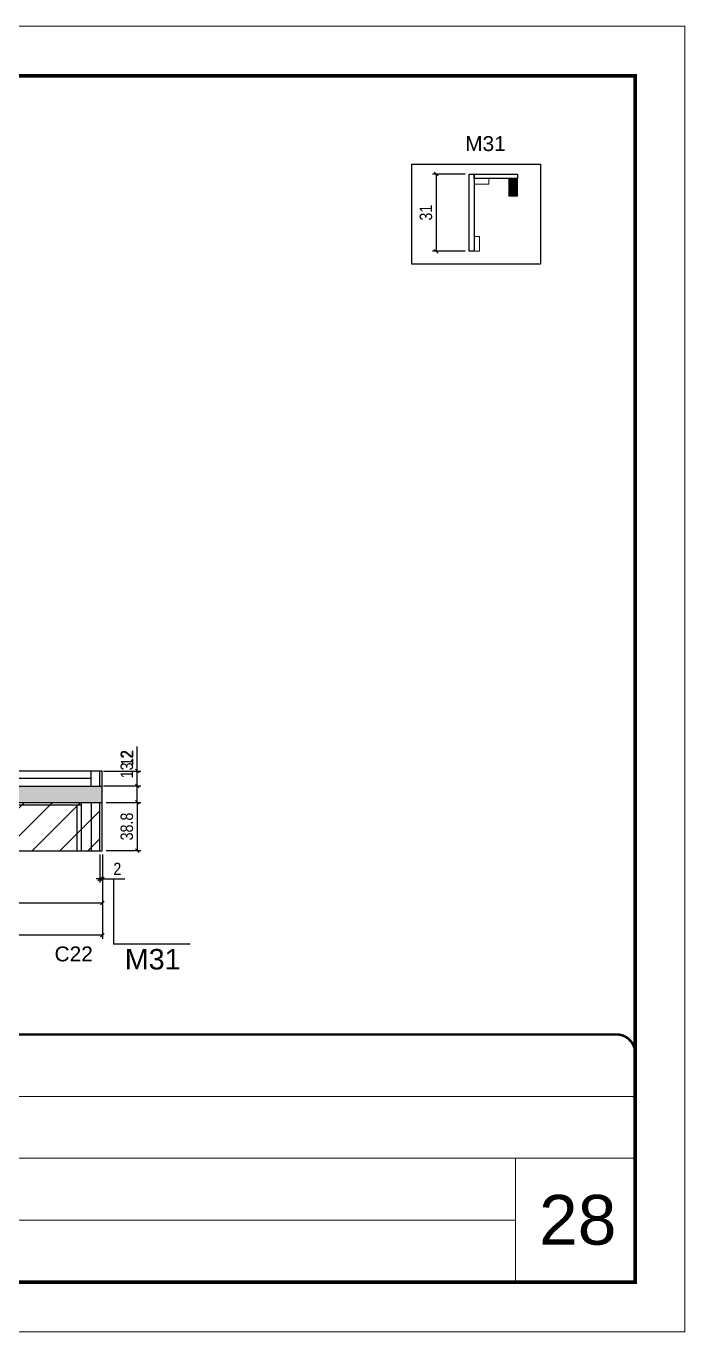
# Model space of a CAD drawing. Extents: x 137137 to 143418, y 10464 to 34486.
# Drawn here: x 142862 to 143391, y 26544 to 27594 of the extents above; entities that cross this region are included whole.
import ezdxf

# ---------------------------------------------------------------- set-up
doc = ezdxf.new("R2010")
doc.units = 0
doc.linetypes.add('CONTINUO', pattern=[0])
doc.linetypes.add('DASHED', pattern=[0.75, 0.5, -0.25])
for name, color, linetype in [('5', 5, 'Continuous'), ('COTA', 241, 'Continuous'), ('NOMENCLATURA', 7, 'Continuous'), ('Painéis', 200, 'Continuous'), ('Reaproveitamento', 251, 'Continuous'), ('SARR_2.2x7', 40, 'Continuous'), ('SARR_3.5x7', 81, 'Continuous'), ('SARR_EDITAR', 141, 'Continuous')]:
    doc.layers.add(name, color=color, linetype=linetype)
for name, color, linetype, lineweight in [('CARIMBO', 255, 'Continuous', 9), ('Folhas', 255, 'Continuous', 9), ('Madeira', 126, 'Continuous', 18), ('Sarr 2.2x7', 40, 'Continuous', 9), ('SARRAFO DE PRESSAO', 251, 'DASHED', 9)]:
    doc.layers.add(name, color=color, linetype=linetype, lineweight=lineweight)
doc.styles.add('ARIAL', font='arial.ttf')
doc.styles.add('COTA TECNICA', font='techl___.ttf', dxfattribs={"height": 10})
doc.styles.get("Standard").update_dxf_attribs({"font": 'arial.ttf'})
doc.dimstyles.new('PAINEL', dxfattribs={"dimtxt": 10, "dimasz": 3, "dimexe": 3, "dimexo": 3, "dimgap": 3, "dimtad": 1, "dimdec": 1, "dimzin": 12, "dimdsep": 46, "dimtxsty": 'COTA TECNICA', "dimblk1": 'OBLIQUE', "dimblk2": 'OBLIQUE', "dimsah": 1, "dimcen": 0.9, "dimclrd": 4, "dimclre": 4, "dimclrt": 240, "dimadec": 1, "dimazin": 3, "dimtfac": 1, "dimtdec": 1, "dimtmove": 0, "dimatfit": 3, "dimfxl": 1, "dimtolj": 1, "dimtzin": 12, "dimarcsym": 0})

# ---------------------------------------------------------------- blocks, each defined once
blk = doc.blocks.new('9999999999')
at = {"color": 30, "linetype": 'CONTINUO'}
for p, q in [((98564.6, 34379.6), (99584, 34379.6)), ((98564.6, 34329.8), (99488, 34329.8)), ((99584, 34329.8), (99488, 34329.8)), ((99488, 34329.8), (99488, 34230.2)), ((98564.6, 34280), (99488, 34280))]:
    blk.add_line(p, q, dxfattribs=at)
at = {"color": 30, "linetype": 'CONTINUO', "const_width": 2}
blk.add_lwpolyline([(99584, 34230.2), (99584, 34414.4, 0.414214), (99569, 34429.4), (98229, 34429.4, 0.414214), (98214, 34414.4), (98214, 34245.2, 0.414214), (98229, 34230.2), (99584, 34230.2)], format="xyb", dxfattribs=at)
at = {"layer": 'Folhas'}
blk.add_lwpolyline([(98139, 34190.2), (99624, 34190.2), (99624, 35240.2), (98139, 35240.2)], close=True, dxfattribs=at)
at = {"layer": 'Folhas', "color": 30, "const_width": 3}
blk.add_lwpolyline([(98214, 34230.2), (99584, 34230.2), (99584, 35200.2), (98214, 35200.2)], close=True, dxfattribs=at)
blk = doc.blocks.new('_Oblique')
at = {"color": 0, "linetype": 'ByBlock', "lineweight": -2}
blk.add_line((-0.5, -0.5), (0.5, 0.5), dxfattribs=at)
blk = doc.blocks.new('*D665')
at = {"layer": 'Defpoints', "color": 0, "linetype": 'ByBlock', "transparency": 16777216}
for p in [(143217.4, 27475.3), (143191, 27413.3), (143217.4, 27413.3)]:
    blk.add_point(p, dxfattribs=at)
at = {"layer": 'Sarr 2.2x7', "color": 4, "linetype": 'ByBlock', "lineweight": -2, "transparency": 16777216}
for p, q in [((143214.4, 27475.3), (143188, 27475.3)), ((143191, 27475.3), (143191, 27413.3)), ((143214.4, 27413.3), (143188, 27413.3))]:
    blk.add_line(p, q, dxfattribs=at)
at = {"layer": 'Sarr 2.2x7', "color": 4, "linetype": 'ByBlock', "lineweight": -2, "transparency": 16777216, "xscale": 3, "yscale": 3, "zscale": 3}
for p, rotation in [((143191, 27475.3), 90), ((143191, 27413.3), 270)]:
    blk.add_blockref('_Oblique', p, dxfattribs=dict(at, rotation=rotation))
at = {"layer": 'Sarr 2.2x7', "color": 240, "linetype": 'ByBlock', "transparency": 16777216, "insert": (143182.8, 27444.3), "char_height": 10, "attachment_point": 5, "rotation": 90, "style": 'COTA TECNICA'}
blk.add_mtext('\\A1;31', dxfattribs=at)
blk = doc.blocks.new('*D651')
at = {"layer": 'COTA', "color": 4, "lineweight": -2, "ltscale": 25, "transparency": 16777216}
for p, q in [((142086.2, 26928.3), (142086.2, 26860.3)), ((142922.8, 26928.3), (142922.8, 26860.3)), ((142922.8, 26863.3), (142086.2, 26863.3))]:
    blk.add_line(p, q, dxfattribs=at)
at = {"layer": 'Defpoints', "color": 0, "ltscale": 25, "transparency": 16777216}
for p in [(142086.2, 26931.3), (142922.8, 26931.3), (142086.2, 26863.3)]:
    blk.add_point(p, dxfattribs=at)
at = {"layer": 'COTA', "color": 4, "lineweight": -2, "ltscale": 25, "transparency": 16777216, "xscale": 3, "yscale": 3, "zscale": 3, "rotation": 180}
blk.add_blockref('_Oblique', (142086.2, 26863.3), dxfattribs=at)
at = {"layer": 'COTA', "color": 4, "lineweight": -2, "ltscale": 25, "transparency": 16777216, "xscale": 3, "yscale": 3, "zscale": 3}
blk.add_blockref('_Oblique', (142922.8, 26863.3), dxfattribs=at)
at = {"layer": 'COTA', "color": 240, "ltscale": 25, "transparency": 16777216, "insert": (142504.5, 26871.5), "char_height": 10, "attachment_point": 5, "style": 'COTA TECNICA'}
blk.add_mtext('\\A1;836.6', dxfattribs=at)
blk = doc.blocks.new('*D653')
at = {"layer": 'COTA', "color": 4, "lineweight": -2, "ltscale": 25, "transparency": 16777216}
for p, q in [((142676.8, 26928.3), (142676.8, 26886.3)), ((142922.8, 26928.3), (142922.8, 26886.3)), ((142676.8, 26889.3), (142922.8, 26889.3))]:
    blk.add_line(p, q, dxfattribs=at)
at = {"layer": 'Defpoints', "color": 0, "ltscale": 25, "transparency": 16777216}
for p in [(142676.8, 26931.3), (142922.8, 26931.3), (142922.8, 26889.3)]:
    blk.add_point(p, dxfattribs=at)
at = {"layer": 'COTA', "color": 4, "lineweight": -2, "ltscale": 25, "transparency": 16777216, "xscale": 3, "yscale": 3, "zscale": 3, "rotation": 180}
blk.add_blockref('_Oblique', (142676.8, 26889.3), dxfattribs=at)
at = {"layer": 'COTA', "color": 4, "lineweight": -2, "ltscale": 25, "transparency": 16777216, "xscale": 3, "yscale": 3, "zscale": 3}
blk.add_blockref('_Oblique', (142922.8, 26889.3), dxfattribs=at)
at = {"layer": 'COTA', "color": 240, "ltscale": 25, "transparency": 16777216, "insert": (142799.8, 26897.4), "char_height": 10, "attachment_point": 5, "style": 'COTA TECNICA'}
blk.add_mtext('\\A1;246', dxfattribs=at)
blk = doc.blocks.new('*D654')
at = {"layer": 'COTA', "color": 4, "lineweight": -2, "ltscale": 25, "transparency": 16777216}
for p, q in [((142925.8, 26970.1), (142953.8, 26970.1)), ((142950.8, 26970.1), (142950.8, 26931.3)), ((142925.8, 26931.3), (142953.8, 26931.3))]:
    blk.add_line(p, q, dxfattribs=at)
at = {"layer": 'Defpoints', "color": 0, "ltscale": 25, "transparency": 16777216}
for p in [(142922.8, 26970.1), (142922.8, 26931.3), (142950.8, 26931.3)]:
    blk.add_point(p, dxfattribs=at)
at = {"layer": 'COTA', "color": 4, "lineweight": -2, "ltscale": 25, "transparency": 16777216, "xscale": 3, "yscale": 3, "zscale": 3}
for p, rotation in [((142950.8, 26970.1), 90), ((142950.8, 26931.3), 270)]:
    blk.add_blockref('_Oblique', p, dxfattribs=dict(at, rotation=rotation))
at = {"layer": 'COTA', "color": 240, "ltscale": 25, "transparency": 16777216, "insert": (142942.5, 26950.7), "char_height": 10, "attachment_point": 5, "rotation": 90, "style": 'COTA TECNICA'}
blk.add_mtext('\\A1;38.8', dxfattribs=at)
blk = doc.blocks.new('*D655')
at = {"layer": 'COTA', "color": 4, "lineweight": -2, "ltscale": 25, "transparency": 16777216}
for p, q in [((142950.8, 26983.3), (142950.8, 27015)), ((142925.8, 26983.3), (142953.8, 26983.3)), ((142950.8, 26970.1), (142950.8, 26983.3)), ((142925.8, 26970.1), (142953.8, 26970.1))]:
    blk.add_line(p, q, dxfattribs=at)
at = {"layer": 'Defpoints', "color": 0, "ltscale": 25, "transparency": 16777216}
for p in [(142922.8, 26983.3), (142950.8, 26983.3), (142922.8, 26970.1)]:
    blk.add_point(p, dxfattribs=at)
at = {"layer": 'COTA', "color": 4, "lineweight": -2, "ltscale": 25, "transparency": 16777216, "xscale": 3, "yscale": 3, "zscale": 3}
for p, rotation in [((142950.8, 26983.3), 90), ((142950.8, 26970.1), 270)]:
    blk.add_blockref('_Oblique', p, dxfattribs=dict(at, rotation=rotation))
at = {"layer": 'COTA', "color": 240, "ltscale": 25, "transparency": 16777216, "insert": (142942.5, 27000.6), "char_height": 10, "attachment_point": 5, "rotation": 90, "style": 'COTA TECNICA'}
blk.add_mtext('\\A1;13.2', dxfattribs=at)
blk = doc.blocks.new('*D656')
at = {"layer": 'COTA', "color": 4, "lineweight": -2, "ltscale": 25, "transparency": 16777216}
for p, q in [((142920.8, 26928.3), (142920.8, 26905.6)), ((142922.8, 26928.3), (142922.8, 26905.6)), ((142920.8, 26908.6), (142917.8, 26908.6)), ((142920.8, 26908.6), (142922.8, 26908.6)), ((142922.8, 26908.6), (142940.9, 26908.6))]:
    blk.add_line(p, q, dxfattribs=at)
at = {"layer": 'Defpoints', "color": 0, "ltscale": 25, "transparency": 16777216}
for p in [(142920.8, 26931.3), (142922.8, 26931.3), (142922.8, 26908.6)]:
    blk.add_point(p, dxfattribs=at)
at = {"layer": 'COTA', "color": 4, "lineweight": -2, "ltscale": 25, "transparency": 16777216, "xscale": 3, "yscale": 3, "zscale": 3}
blk.add_blockref('_Oblique', (142920.8, 26908.6), dxfattribs=at)
at = {"layer": 'COTA', "color": 4, "lineweight": -2, "ltscale": 25, "transparency": 16777216, "xscale": 3, "yscale": 3, "zscale": 3, "rotation": 180}
blk.add_blockref('_Oblique', (142922.8, 26908.6), dxfattribs=at)
at = {"layer": 'COTA', "color": 240, "ltscale": 25, "transparency": 16777216, "insert": (142934.8, 26916.6), "char_height": 10, "attachment_point": 5, "style": 'COTA TECNICA'}
blk.add_mtext('\\A1;2', dxfattribs=at)
blk = doc.blocks.new('*D1079')
at = {"layer": 'COTA', "color": 4, "lineweight": -2, "ltscale": 25, "transparency": 16777216}
for p, q in [((142950.8, 26995.3), (142950.8, 27013.6)), ((142923.8, 26995.3), (142953.8, 26995.3)), ((142950.8, 26983.3), (142950.8, 26995.3)), ((142923.8, 26983.3), (142953.8, 26983.3))]:
    blk.add_line(p, q, dxfattribs=at)
at = {"layer": 'Defpoints', "color": 0, "ltscale": 25, "transparency": 16777216}
for p in [(142920.8, 26995.3), (142950.8, 26995.3), (142920.8, 26983.3)]:
    blk.add_point(p, dxfattribs=at)
at = {"layer": 'COTA', "color": 4, "lineweight": -2, "ltscale": 25, "transparency": 16777216, "xscale": 3, "yscale": 3, "zscale": 3}
for p, rotation in [((142950.8, 26995.3), 90), ((142950.8, 26983.3), 270)]:
    blk.add_blockref('_Oblique', p, dxfattribs=dict(at, rotation=rotation))
at = {"layer": 'COTA', "color": 240, "ltscale": 25, "transparency": 16777216, "insert": (142942.7, 27005.9), "char_height": 10, "attachment_point": 5, "rotation": 90, "style": 'COTA TECNICA'}
blk.add_mtext('\\A1;12', dxfattribs=at)

msp = doc.modelspace()

# ---------------------------------------------------------------- hatches: boundary and pattern name
at = {"layer": 'COTA', "linetype": 'ByBlock'}
h = msp.add_hatch(dxfattribs=at)
h.set_pattern_fill('AR-CONC', color=256, scale=0.03)
h.set_pattern_definition([(50, (2834.681, -6209.3677), (5.46554007, -0.47817257), [0.5715, -6.2865]), (355, (2834.681, -6209.368), (-1.05730264, 5.73170536), [0.4572, -5.02921753]), (100.4514447, (2835.1366, -6209.4076), (4.40823741, 5.25353256), [0.48570026, -5.34270734]), (46.1842, (2834.681, -6207.844), (8.13237123, -1.26126984), [0.85725, -9.42975]), (96.6355576, (2835.359, -6207.949), (7.122124, 7.42278374), [0.7285507, -8.01406824]), (351.184151, (2834.681, -6207.844), (7.122124, 7.42278374), [0.685799, -7.54379196]), (21, (2835.443, -6208.2247), (4.54843174, -3.06795595), [0.5715, -6.2865]), (326, (2835.443, -6208.225), (1.85406085, 5.52563898), [0.4572, -5.0292]), (71.451445, (2835.822, -6208.4804), (6.40249258, 2.45768307), [0.48570026, -5.34269813]), (37.5, (2834.6812, -6209.3677), (0.092658098, 2.536651166), [0, -4.96824, 0, -5.1054, 0, -5.04825]), (7.5, (2834.6812, -6209.3677), (2.004589875, 3.005417245), [0, -2.91084, 0, -4.85394, 0, -1.92405]), (327.5, (2832.982, -6209.3677), (4.067717855, -0.17186232), [0, -1.905, 0, -5.9436, 0, -7.8867]), (317.5, (2832.22, -6209.3677), (4.44387544, 0.76279473), [0, -2.4765, 0, -3.94716, 0, -5.6007])])
h.paths.add_polyline_path([(142922.77, 26970.06), (142922.77, 26983.26), (142086.17, 26983.26), (142086.17, 26970.06)])
at = {"layer": 'Madeira'}
h = msp.add_hatch(dxfattribs=at)
h.set_pattern_fill('ANSI31', color=256, scale=0.2, angle=270, style=0)
h.set_pattern_definition([(315, (159822.3898, 14123.52404), (0.449012806, 0.449012806), [])])
h.paths.add_polyline_path([(143256.38, 27471.65), (143249.38, 27471.65), (143249.38, 27457.65), (143256.38, 27457.65)])
at = {"layer": 'Reaproveitamento', "ltscale": 25}
h = msp.add_hatch(dxfattribs=at)
h.set_pattern_fill('ANSI31', color=256, scale=5)
h.set_pattern_definition([(45, (1571.5, -4e-12), (-11.2253202, 11.2253202), [])])
h.paths.add_polyline_path([(142920.77, 26970.06), (142676.77, 26970.06), (142676.77, 26931.26), (142920.77, 26931.26)])
h.paths.add_polyline_path([(142760.76, 26939.72), (142828.38, 26939.72), (142833.88, 26955.69), (142766.26, 26955.69)], flags=24)

# ---------------------------------------------------------------- linework, layer by layer
at = {"linetype": 'ByBlock'}
msp.add_lwpolyline([(143171.46, 27483.41), (143274.9, 27483.41), (143274.9, 27402.86), (143171.46, 27402.86)], close=True, dxfattribs=at)
at = {"layer": 'COTA', "linetype": 'ByBlock'}
for p in [(142086.17, 26983.26), (142922.77, 26970.06)]:
    msp.add_line(p, (142922.77, 26983.26), dxfattribs=at)
at = {"layer": 'Madeira'}
msp.add_lwpolyline([(143256.38, 27471.65), (143249.38, 27471.65), (143249.38, 27457.65), (143256.38, 27457.65)], close=True, dxfattribs=at)
at = {"layer": 'NOMENCLATURA', "linetype": 'Continuous'}
for p in [(142931.83, 26908.62), (142993.32, 26856.22)]:
    msp.add_line(p, (142931.83, 26856.22), dxfattribs=at)
at = {"layer": 'Painéis', "ltscale": 25}
for p, q in [((142922.77, 26995.26), (142086.17, 26995.26)), ((142920.77, 26983.26), (142920.77, 26995.26)), ((142922.77, 26983.26), (142922.77, 26995.26)), ((142086.17, 26983.26), (142922.77, 26983.26)), ((142920.77, 26931.26), (142920.77, 26970.06)), ((142922.77, 26931.26), (142922.77, 26970.06))]:
    msp.add_line(p, q, dxfattribs=at)
at = {"layer": 'Painéis'}
for p, q in [((142086.17, 26970.06), (142922.77, 26970.06)), ((142086.17, 26931.26), (142922.77, 26931.26))]:
    msp.add_line(p, q, dxfattribs=at)
msp.add_lwpolyline([(143221.41, 27413.26), (143217.41, 27413.26), (143217.41, 27475.26), (143221.41, 27475.26)], close=True, dxfattribs=at)
at = {"layer": 'Painéis', "linetype": 'ByBlock'}
msp.add_lwpolyline([(143221.41, 27475.26), (143256.36, 27475.26), (143256.36, 27471.66), (143221.41, 27471.66), (143221.41, 27475.26)], dxfattribs=at)
at = {"layer": 'Sarr 2.2x7', "linetype": 'ByBlock'}
for points in [[(143221.41, 27471.66), (143233.41, 27471.66), (143233.41, 27467.26), (143221.41, 27467.26), (143221.41, 27471.66)], [(143221.41, 27413.26), (143221.41, 27425.26), (143225.81, 27425.26), (143225.81, 27413.26), (143221.41, 27413.26)]]:
    msp.add_lwpolyline(points, dxfattribs=at)
at = {"layer": 'SARR_2.2x7', "linetype": 'Continuous'}
for p, q in [((142913.77, 26983.26), (142913.77, 26995.26)), ((142905.77, 26967.86), (142676.77, 26967.86)), ((142913.77, 26970.06), (142913.77, 26931.26))]:
    msp.add_line(p, q, dxfattribs=at)
at = {"layer": 'SARR_3.5x7'}
for p, q in [((142902.27, 26967.86), (142902.27, 26931.26)), ((142905.77, 26970.06), (142905.77, 26931.26))]:
    msp.add_line(p, q, dxfattribs=at)
at = {"layer": 'SARR_EDITAR', "ltscale": 25}
msp.add_line((142913.77, 26989.26), (142676.77, 26989.26), dxfattribs=at)

# ---------------------------------------------------------------- block references
at = {"layer": 'SARRAFO DE PRESSAO', "color": 6, "linetype": 'ByBlock'}
msp.add_blockref('9999999999', (43766.81, -7645.88), dxfattribs=at)

# ---------------------------------------------------------------- texts
at = {"layer": '5', "color": 7, "linetype": 'Continuous'}
msp.add_text('M31', height=12, rotation=359.99996, dxfattribs=at).set_placement((143214.3, 27493.86))
at = {"layer": '5', "linetype": 'Continuous'}
msp.add_text('C22', height=12, rotation=359.99996, dxfattribs=at).set_placement((142884.41, 26842.26))
at = {"layer": 'CARIMBO', "style": 'ARIAL'}
msp.add_text('28', height=40, dxfattribs=at).set_placement((143273.65, 26614.47))
at = {"layer": 'NOMENCLATURA', "linetype": 'Continuous'}
msp.add_text('M31', height=16.5, dxfattribs=at).set_placement((142940.82, 26835.74))

# ---------------------------------------------------------------- dimensions: what is measured, and where the dimension line sits
at = {"layer": 'COTA', "ltscale": 25}
for base, p1, p2, picture, middle in [((142950.77, 26995.26), (142920.77, 26983.26), (142920.77, 26995.26), '*D1079', (142942.71, 27005.91)), ((142950.77, 26983.26), (142922.77, 26970.06), (142922.77, 26983.26), '*D655', (142942.55, 27000.62)), ((142950.77, 26931.26), (142922.77, 26970.06), (142922.77, 26931.26), '*D654', (142942.52, 26950.66))]:
    dim = msp.add_linear_dim(base=base, p1=p1, p2=p2, angle=90, dimstyle='PAINEL', dxfattribs=at)
    dim.commit()
    dim.dimension.update_dxf_attribs({"geometry": picture, "text_midpoint": middle})
for base, p1, p2, picture, middle in [((142086.17, 26863.29), (142922.77, 26931.26), (142086.17, 26931.26), '*D651', (142504.47, 26871.54)), ((142922.77, 26908.62), (142920.77, 26931.26), (142922.77, 26931.26), '*D656', (142934.83, 26916.62))]:
    dim = msp.add_linear_dim(base=base, p1=p1, p2=p2, dimstyle='PAINEL', dxfattribs=at)
    dim.commit()
    dim.dimension.update_dxf_attribs({"geometry": picture, "text_midpoint": middle})
dim = msp.add_linear_dim(base=(142922.77, 26889.28), p1=(142676.77, 26931.26), p2=(142922.77, 26931.26), dimstyle='PAINEL', override={"dimtmove": 1}, dxfattribs=at)
dim.commit()
dim.dimension.update_dxf_attribs({"geometry": '*D653', "text_midpoint": (142799.77, 26897.38)})
at = {"layer": 'Sarr 2.2x7', "linetype": 'ByBlock'}
dim = msp.add_linear_dim(base=(143190.97, 27413.26), p1=(143217.41, 27475.26), p2=(143217.41, 27413.26), angle=90, dimstyle='PAINEL', override={"dimlfac": 0.5}, dxfattribs=at)
dim.commit()
dim.dimension.update_dxf_attribs({"geometry": '*D665', "text_midpoint": (143182.75, 27444.26)})

doc.saveas('drawing.dxf')
